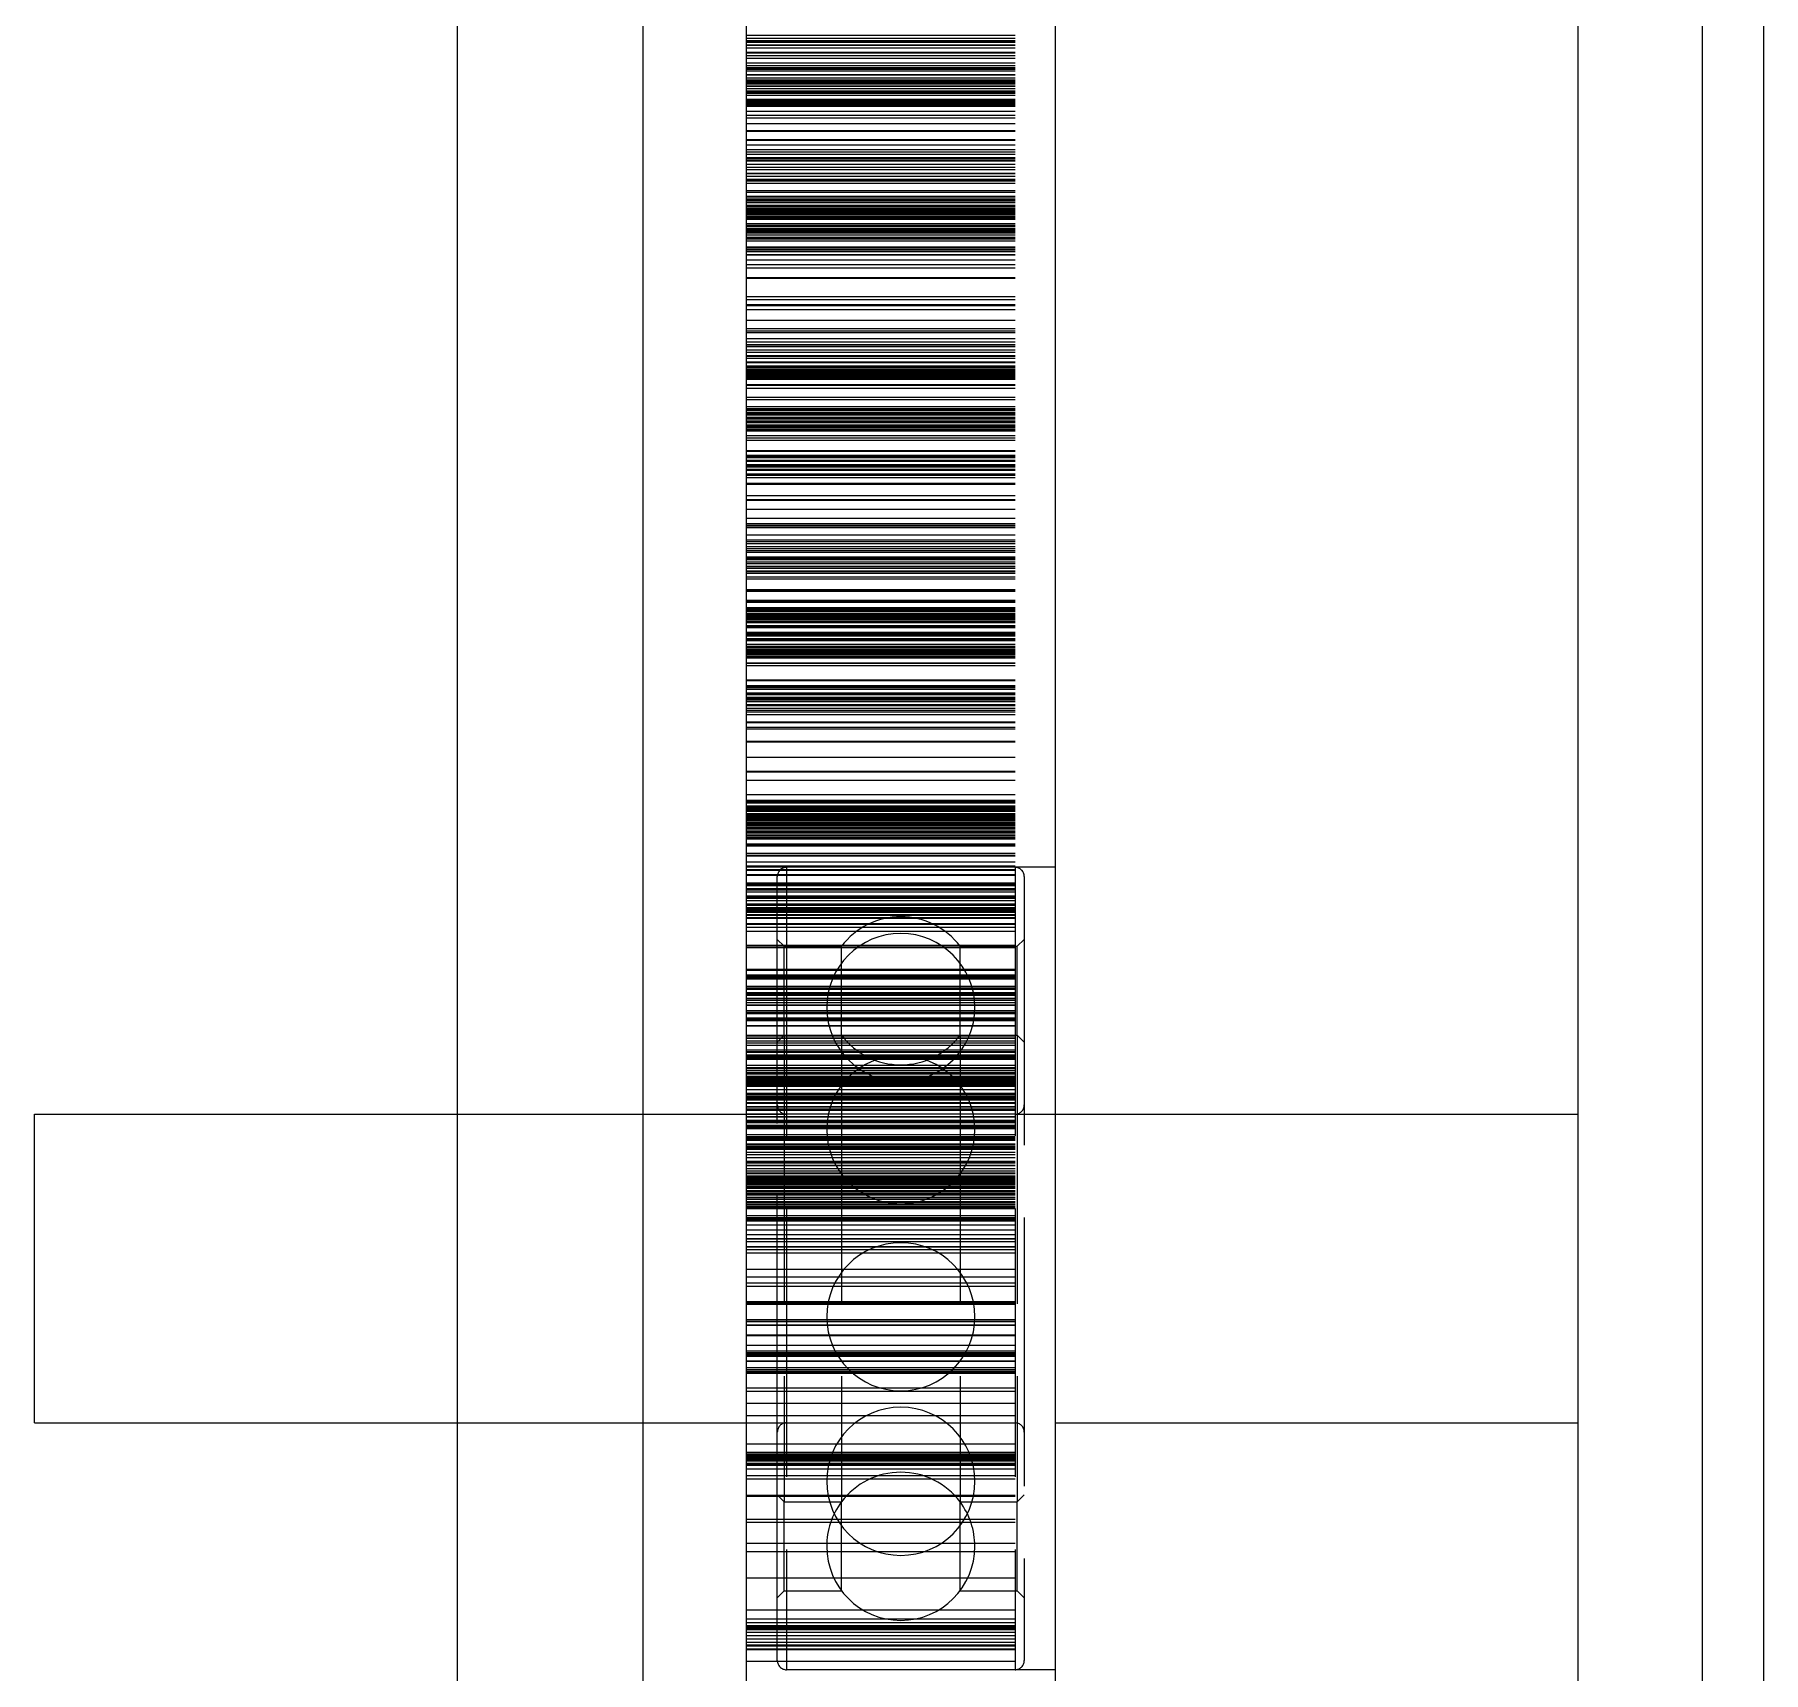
# Model space of a CAD drawing. Extents: x -49 to 4846, y -968 to 1090.
# Drawn here: x 4654.6 to 4710.6, y -851 to -797.9 of the extents above; entities that cross this region are included whole.
import ezdxf

# ---------------------------------------------------------------- set-up
doc = ezdxf.new("R2010")
doc.units = 0
doc.linetypes.add('DASHED', pattern=[11.05, 8.7, -2.35])
doc.linetypes.add('DOT', pattern=[2.2, 1.1, -1.1])
doc.layers.get('0').update_dxf_attribs({"linetype": 'CONTINUOUS'})
doc.layers.add('INVISIBLE', color=6, linetype='DOT')

msp = doc.modelspace()

# ---------------------------------------------------------------- linework, layer by layer
at = {"color": 1}
for p, q in [((4687.607727, -617.895823), (4687.607727, -967.895823)), ((4704.550059, -942.895823), (4704.550059, -642.895823)), ((4708.573243, -922.799634), (4708.573243, -642.895823)), ((4710.550059, -642.895823), (4710.550059, -922.799634)), ((4668.249041, -917.895823), (4668.249041, -667.895823)), ((4674.249041, -667.895823), (4674.249041, -901.148999)), ((4677.607727, -967.895823), (4677.607727, -792.895823)), ((4654.550059, -832.895823), (4668.249041, -832.895823)), ((4654.550059, -842.895823), (4654.550059, -832.895823)), ((4674.249041, -832.895823), (4677.607727, -832.895823)), ((4687.607727, -832.895823), (4704.550059, -832.895823)), ((4654.550059, -834.360289), (4654.550059, -834.030718)), ((4654.550059, -840.673674), (4654.550059, -840.252733)), ((4654.550059, -842.895823), (4668.249041, -842.895823)), ((4674.249041, -842.895823), (4677.607727, -842.895823)), ((4687.607727, -842.895823), (4704.550059, -842.895823))]:
    msp.add_line(p, q, dxfattribs=at)
at = {"layer": 'INVISIBLE', "linetype": 'DASHED'}
for p, q in [((4677.607727, -797.933619), (4687.607727, -797.933619)), ((4677.607727, -798.035392), (4687.607727, -798.035392)), ((4677.607727, -798.107718), (4687.607727, -798.107718)), ((4677.607727, -798.124991), (4687.607727, -798.124991)), ((4677.607727, -798.166096), (4687.607727, -798.166096)), ((4677.607727, -798.246731), (4687.607727, -798.246731)), ((4677.607727, -798.256739), (4687.607727, -798.256739)), ((4677.607727, -798.342509), (4687.607727, -798.342509)), ((4677.607727, -798.481559), (4687.607727, -798.481559)), ((4677.607727, -798.509664), (4687.607727, -798.509664)), ((4677.607727, -798.589696), (4687.607727, -798.589696)), ((4677.607727, -798.676285), (4687.607727, -798.676285)), ((4677.607727, -798.835357), (4687.607727, -798.835357)), ((4677.607727, -798.914125), (4687.607727, -798.914125)), ((4677.607727, -798.918579), (4687.607727, -798.918579)), ((4677.607727, -798.98123), (4687.607727, -798.98123)), ((4677.607727, -798.995493), (4687.607727, -798.995493)), ((4677.607727, -799.026654), (4687.607727, -799.026654)), ((4677.607727, -799.038888), (4687.607727, -799.038888)), ((4677.607727, -799.089321), (4687.607727, -799.089321)), ((4677.607727, -799.213814), (4687.607727, -799.213814)), ((4677.607727, -799.221166), (4687.607727, -799.221166)), ((4677.607727, -799.318927), (4687.607727, -799.318927)), ((4677.607727, -799.376543), (4687.607727, -799.376543)), ((4677.607727, -799.402425), (4687.607727, -799.402425)), ((4677.607727, -799.418262), (4687.607727, -799.418262)), ((4677.607727, -799.44863), (4687.607727, -799.44863)), ((4677.607727, -799.462431), (4687.607727, -799.462431)), ((4677.607727, -799.507079), (4687.607727, -799.507079)), ((4677.607727, -799.579519), (4687.607727, -799.579519)), ((4677.607727, -799.588045), (4687.607727, -799.588045)), ((4677.607727, -799.661708), (4687.607727, -799.661708)), ((4677.607727, -799.732893), (4687.607727, -799.732893)), ((4677.607727, -799.780644), (4687.607727, -799.780644)), ((4677.607727, -799.783726), (4687.607727, -799.783726)), ((4677.607727, -799.808861), (4687.607727, -799.808861)), ((4677.607727, -799.88158), (4687.607727, -799.88158)), ((4677.607727, -800.003117), (4687.607727, -800.003117)), ((4677.607727, -800.031223), (4687.607727, -800.031223)), ((4677.607727, -800.070054), (4687.607727, -800.070054)), ((4677.607727, -800.097136), (4687.607727, -800.097136)), ((4677.607727, -800.103249), (4687.607727, -800.103249)), ((4677.607727, -800.127347), (4687.607727, -800.127347)), ((4677.607727, -800.130628), (4687.607727, -800.130628)), ((4677.607727, -800.131543), (4687.607727, -800.131543)), ((4677.607727, -800.135908), (4687.607727, -800.135908)), ((4677.607727, -800.147566), (4687.607727, -800.147566)), ((4677.607727, -800.150626), (4687.607727, -800.150626)), ((4677.607727, -800.154654), (4687.607727, -800.154654)), ((4677.607727, -800.164131), (4687.607727, -800.164131)), ((4677.607727, -800.165765), (4687.607727, -800.165765)), ((4677.607727, -800.168516), (4687.607727, -800.168516)), ((4677.607727, -800.178456), (4687.607727, -800.178456)), ((4677.607727, -800.178985), (4687.607727, -800.178985)), ((4677.607727, -800.181223), (4687.607727, -800.181223)), ((4677.607727, -800.193525), (4687.607727, -800.193525)), ((4677.607727, -800.229636), (4687.607727, -800.229636)), ((4677.607727, -800.397411), (4687.607727, -800.397411)), ((4677.607727, -800.525613), (4687.607727, -800.525613)), ((4677.607727, -800.609955), (4687.607727, -800.609955)), ((4677.607727, -800.798066), (4687.607727, -800.798066)), ((4677.607727, -801.018118), (4687.607727, -801.018118)), ((4677.607727, -801.044585), (4687.607727, -801.044585)), ((4677.607727, -801.31964), (4687.607727, -801.31964)), ((4677.607727, -801.339405), (4687.607727, -801.339405)), ((4677.607727, -801.492714), (4687.607727, -801.492714)), ((4677.607727, -801.642199), (4687.607727, -801.642199)), ((4677.607727, -801.718773), (4687.607727, -801.718773)), ((4677.607727, -801.788601), (4687.607727, -801.788601)), ((4677.607727, -801.898815), (4687.607727, -801.898815)), ((4677.607727, -801.925159), (4687.607727, -801.925159)), ((4677.607727, -801.989536), (4687.607727, -801.989536)), ((4677.607727, -801.996544), (4687.607727, -801.996544)), ((4677.607727, -802.005154), (4687.607727, -802.005154)), ((4677.607727, -802.118549), (4687.607727, -802.118549)), ((4677.607727, -802.213791), (4687.607727, -802.213791)), ((4677.607727, -802.281287), (4687.607727, -802.281287)), ((4677.607727, -802.410528), (4687.607727, -802.410528)), ((4677.607727, -802.419805), (4687.607727, -802.419805)), ((4677.607727, -802.499149), (4687.607727, -802.499149)), ((4677.607727, -802.594928), (4687.607727, -802.594928)), ((4677.607727, -802.627053), (4687.607727, -802.627053)), ((4677.607727, -802.652774), (4687.607727, -802.652774)), ((4677.607727, -802.725695), (4687.607727, -802.725695)), ((4677.607727, -802.971426), (4687.607727, -802.971426)), ((4677.607727, -803.016494), (4687.607727, -803.016494)), ((4677.607727, -803.147056), (4687.607727, -803.147056)), ((4677.607727, -803.171506), (4687.607727, -803.171506)), ((4677.607727, -803.17371), (4687.607727, -803.17371)), ((4677.607727, -803.234371), (4687.607727, -803.234371)), ((4677.607727, -803.261246), (4687.607727, -803.261246)), ((4677.607727, -803.270142), (4687.607727, -803.270142)), ((4677.607727, -803.287448), (4687.607727, -803.287448)), ((4677.607727, -803.34732), (4687.607727, -803.34732)), ((4677.607727, -803.352959), (4687.607727, -803.352959)), ((4677.607727, -803.356847), (4687.607727, -803.356847)), ((4677.607727, -803.439489), (4687.607727, -803.439489)), ((4677.607727, -803.442155), (4687.607727, -803.442155)), ((4677.607727, -803.469378), (4687.607727, -803.469378)), ((4677.607727, -803.485186), (4687.607727, -803.485186)), ((4677.607727, -803.537692), (4687.607727, -803.537692)), ((4677.607727, -803.565052), (4687.607727, -803.565052)), ((4677.607727, -803.569096), (4687.607727, -803.569096)), ((4677.607727, -803.601806), (4687.607727, -803.601806)), ((4677.607727, -803.641376), (4687.607727, -803.641376)), ((4677.607727, -803.675673), (4687.607727, -803.675673)), ((4677.607727, -803.724084), (4687.607727, -803.724084)), ((4677.607727, -803.741317), (4687.607727, -803.741317)), ((4677.607727, -803.795196), (4687.607727, -803.795196)), ((4677.607727, -803.845614), (4687.607727, -803.845614)), ((4677.607727, -803.868429), (4687.607727, -803.868429)), ((4677.607727, -803.892169), (4687.607727, -803.892169)), ((4677.607727, -803.8962), (4687.607727, -803.8962)), ((4677.607727, -804.034348), (4687.607727, -804.034348)), ((4677.607727, -804.040356), (4687.607727, -804.040356)), ((4677.607727, -804.092042), (4687.607727, -804.092042)), ((4677.607727, -804.120492), (4687.607727, -804.120492)), ((4677.607727, -804.189321), (4687.607727, -804.189321)), ((4677.607727, -804.19988), (4687.607727, -804.19988)), ((4677.607727, -804.239016), (4687.607727, -804.239016)), ((4677.607727, -804.261265), (4687.607727, -804.261265)), ((4677.607727, -804.26615), (4687.607727, -804.26615)), ((4677.607727, -804.294345), (4687.607727, -804.294345)), ((4677.607727, -804.336573), (4687.607727, -804.336573)), ((4677.607727, -804.343709), (4687.607727, -804.343709)), ((4677.607727, -804.405557), (4687.607727, -804.405557)), ((4677.607727, -804.482278), (4687.607727, -804.482278)), ((4677.607727, -804.508848), (4687.607727, -804.508848)), ((4677.607727, -804.530275), (4687.607727, -804.530275)), ((4677.607727, -804.592628), (4687.607727, -804.592628)), ((4677.607727, -804.790454), (4687.607727, -804.790454)), ((4677.607727, -804.811688), (4687.607727, -804.811688)), ((4677.607727, -804.865388), (4687.607727, -804.865388)), ((4677.607727, -804.919566), (4687.607727, -804.919566)), ((4677.607727, -804.948364), (4687.607727, -804.948364)), ((4677.607727, -805.0394), (4687.607727, -805.0394)), ((4677.607727, -805.048875), (4687.607727, -805.048875)), ((4677.607727, -805.216254), (4687.607727, -805.216254)), ((4677.607727, -805.366333), (4687.607727, -805.366333)), ((4677.607727, -805.469802), (4687.607727, -805.469802)), ((4677.607727, -805.781383), (4687.607727, -805.781383)), ((4677.607727, -805.810866), (4687.607727, -805.810866)), ((4677.607727, -806.405442), (4687.607727, -806.405442)), ((4677.607727, -806.497037), (4687.607727, -806.497037)), ((4677.607727, -806.659727), (4687.607727, -806.659727)), ((4677.607727, -806.689822), (4687.607727, -806.689822)), ((4677.607727, -806.82489), (4687.607727, -806.82489)), ((4677.607727, -807.165755), (4687.607727, -807.165755)), ((4677.607727, -807.44011), (4687.607727, -807.44011)), ((4677.607727, -807.509162), (4687.607727, -807.509162)), ((4677.607727, -807.572004), (4687.607727, -807.572004)), ((4677.607727, -807.758369), (4687.607727, -807.758369)), ((4677.607727, -807.766058), (4687.607727, -807.766058)), ((4677.607727, -807.867118), (4687.607727, -807.867118)), ((4677.607727, -807.951666), (4687.607727, -807.951666)), ((4677.607727, -808.011383), (4687.607727, -808.011383)), ((4677.607727, -808.019417), (4687.607727, -808.019417)), ((4677.607727, -808.125203), (4687.607727, -808.125203)), ((4677.607727, -808.133344), (4687.607727, -808.133344)), ((4677.607727, -808.202793), (4687.607727, -808.202793)), ((4677.607727, -808.313962), (4687.607727, -808.313962)), ((4677.607727, -808.323592), (4687.607727, -808.323592)), ((4677.607727, -808.336174), (4687.607727, -808.336174)), ((4677.607727, -808.398797), (4687.607727, -808.398797)), ((4677.607727, -808.515515), (4687.607727, -808.515515)), ((4677.607727, -808.517233), (4687.607727, -808.517233)), ((4677.607727, -808.542746), (4687.607727, -808.542746)), ((4677.607727, -808.643258), (4687.607727, -808.643258)), ((4677.607727, -808.664032), (4687.607727, -808.664032)), ((4677.607727, -808.670499), (4687.607727, -808.670499)), ((4677.607727, -808.704842), (4687.607727, -808.704842)), ((4677.607727, -808.717991), (4687.607727, -808.717991)), ((4677.607727, -808.761691), (4687.607727, -808.761691)), ((4677.607727, -808.765801), (4687.607727, -808.765801)), ((4677.607727, -808.768267), (4687.607727, -808.768267)), ((4677.607727, -808.774662), (4687.607727, -808.774662)), ((4677.607727, -808.790266), (4687.607727, -808.790266)), ((4677.607727, -808.791339), (4687.607727, -808.791339)), ((4677.607727, -808.793901), (4687.607727, -808.793901)), ((4677.607727, -808.816355), (4687.607727, -808.816355)), ((4677.607727, -808.833712), (4687.607727, -808.833712)), ((4677.607727, -808.835362), (4687.607727, -808.835362)), ((4677.607727, -808.837104), (4687.607727, -808.837104)), ((4677.607727, -808.859945), (4687.607727, -808.859945)), ((4677.607727, -808.894914), (4687.607727, -808.894914)), ((4677.607727, -808.89858), (4687.607727, -808.89858)), ((4677.607727, -808.909775), (4687.607727, -808.909775)), ((4677.607727, -808.923348), (4687.607727, -808.923348)), ((4677.607727, -808.934519), (4687.607727, -808.934519)), ((4677.607727, -808.952163), (4687.607727, -808.952163)), ((4677.607727, -808.961212), (4687.607727, -808.961212)), ((4677.607727, -808.993336), (4687.607727, -808.993336)), ((4677.607727, -809.00615), (4687.607727, -809.00615)), ((4677.607727, -809.020525), (4687.607727, -809.020525)), ((4677.607727, -809.033907), (4687.607727, -809.033907)), ((4677.607727, -809.082251), (4687.607727, -809.082251)), ((4677.607727, -809.249082), (4687.607727, -809.249082)), ((4677.607727, -809.273864), (4687.607727, -809.273864)), ((4677.607727, -809.373813), (4687.607727, -809.373813)), ((4677.607727, -809.659237), (4687.607727, -809.659237)), ((4677.607727, -809.735639), (4687.607727, -809.735639)), ((4677.607727, -809.961299), (4687.607727, -809.961299)), ((4677.607727, -810.02614), (4687.607727, -810.02614)), ((4677.607727, -810.071676), (4687.607727, -810.071676)), ((4677.607727, -810.096217), (4687.607727, -810.096217)), ((4677.607727, -810.162173), (4687.607727, -810.162173)), ((4677.607727, -810.198156), (4687.607727, -810.198156)), ((4677.607727, -810.231574), (4687.607727, -810.231574)), ((4677.607727, -810.31282), (4687.607727, -810.31282)), ((4677.607727, -810.334792), (4687.607727, -810.334792)), ((4677.607727, -810.339192), (4687.607727, -810.339192)), ((4677.607727, -810.398201), (4687.607727, -810.398201)), ((4677.607727, -810.449354), (4687.607727, -810.449354)), ((4677.607727, -810.486566), (4687.607727, -810.486566)), ((4677.607727, -810.560328), (4687.607727, -810.560328)), ((4677.607727, -810.565762), (4687.607727, -810.565762)), ((4677.607727, -810.581748), (4687.607727, -810.581748)), ((4677.607727, -810.61309), (4687.607727, -810.61309)), ((4677.607727, -810.630359), (4687.607727, -810.630359)), ((4677.607727, -810.693141), (4687.607727, -810.693141)), ((4677.607727, -810.709925), (4687.607727, -810.709925)), ((4677.607727, -810.759185), (4687.607727, -810.759185)), ((4677.607727, -810.907574), (4687.607727, -810.907574)), ((4677.607727, -810.980839), (4687.607727, -810.980839)), ((4677.607727, -811.056874), (4687.607727, -811.056874)), ((4677.607727, -811.391232), (4687.607727, -811.391232)), ((4677.607727, -811.415908), (4687.607727, -811.415908)), ((4677.607727, -811.546815), (4687.607727, -811.546815)), ((4677.607727, -811.571694), (4687.607727, -811.571694)), ((4677.607727, -811.604189), (4687.607727, -811.604189)), ((4677.607727, -811.613935), (4687.607727, -811.613935)), ((4677.607727, -811.706338), (4687.607727, -811.706338)), ((4677.607727, -811.730458), (4687.607727, -811.730458)), ((4677.607727, -811.736245), (4687.607727, -811.736245)), ((4677.607727, -811.842993), (4687.607727, -811.842993)), ((4677.607727, -811.861111), (4687.607727, -811.861111)), ((4677.607727, -811.886301), (4687.607727, -811.886301)), ((4677.607727, -811.922855), (4687.607727, -811.922855)), ((4677.607727, -811.997319), (4687.607727, -811.997319)), ((4677.607727, -812.022631), (4687.607727, -812.022631)), ((4677.607727, -812.028328), (4687.607727, -812.028328)), ((4677.607727, -812.142074), (4687.607727, -812.142074)), ((4677.607727, -812.189396), (4687.607727, -812.189396)), ((4677.607727, -812.267134), (4687.607727, -812.267134)), ((4677.607727, -812.451294), (4687.607727, -812.451294)), ((4677.607727, -812.476964), (4687.607727, -812.476964)), ((4677.607727, -812.849699), (4687.607727, -812.849699)), ((4677.607727, -812.975119), (4687.607727, -812.975119)), ((4677.607727, -813.001148), (4687.607727, -813.001148)), ((4677.607727, -813.294433), (4687.607727, -813.294433)), ((4677.607727, -813.582705), (4687.607727, -813.582705)), ((4677.607727, -813.756396), (4687.607727, -813.756396)), ((4677.607727, -813.806036), (4687.607727, -813.806036)), ((4677.607727, -813.832566), (4687.607727, -813.832566)), ((4677.607727, -813.880778), (4687.607727, -813.880778)), ((4677.607727, -814.123901), (4687.607727, -814.123901)), ((4677.607727, -814.285472), (4687.607727, -814.285472)), ((4677.607727, -814.335157), (4687.607727, -814.335157)), ((4677.607727, -814.405714), (4687.607727, -814.405714)), ((4677.607727, -814.502627), (4687.607727, -814.502627)), ((4677.607727, -814.569083), (4687.607727, -814.569083)), ((4677.607727, -814.627594), (4687.607727, -814.627594)), ((4677.607727, -814.680703), (4687.607727, -814.680703)), ((4677.607727, -814.837345), (4687.607727, -814.837345)), ((4677.607727, -814.843778), (4687.607727, -814.843778)), ((4677.607727, -814.866666), (4687.607727, -814.866666)), ((4677.607727, -814.89375), (4687.607727, -814.89375)), ((4677.607727, -814.928084), (4687.607727, -814.928084)), ((4677.607727, -814.998244), (4687.607727, -814.998244)), ((4677.607727, -815.047571), (4687.607727, -815.047571)), ((4677.607727, -815.140996), (4687.607727, -815.140996)), ((4677.607727, -815.147646), (4687.607727, -815.147646)), ((4677.607727, -815.204165), (4687.607727, -815.204165)), ((4677.607727, -815.293741), (4687.607727, -815.293741)), ((4677.607727, -815.311473), (4687.607727, -815.311473)), ((4677.607727, -815.36106), (4687.607727, -815.36106)), ((4677.607727, -815.479441), (4687.607727, -815.479441)), ((4677.607727, -815.548499), (4687.607727, -815.548499)), ((4677.607727, -815.894793), (4687.607727, -815.894793)), ((4677.607727, -815.920283), (4687.607727, -815.920283)), ((4677.607727, -815.947845), (4687.607727, -815.947845)), ((4677.607727, -816.242495), (4687.607727, -816.242495)), ((4677.607727, -816.26513), (4687.607727, -816.26513)), ((4677.607727, -816.281682), (4687.607727, -816.281682)), ((4677.607727, -816.30451), (4687.607727, -816.30451)), ((4677.607727, -816.473897), (4687.607727, -816.473897)), ((4677.607727, -816.496915), (4687.607727, -816.496915)), ((4677.607727, -816.515741), (4687.607727, -816.515741)), ((4677.607727, -816.552988), (4687.607727, -816.552988)), ((4677.607727, -816.596912), (4687.607727, -816.596912)), ((4677.607727, -816.659354), (4687.607727, -816.659354)), ((4677.607727, -816.663846), (4687.607727, -816.663846)), ((4677.607727, -816.701164), (4687.607727, -816.701164)), ((4677.607727, -816.731465), (4687.607727, -816.731465)), ((4677.607727, -816.75482), (4687.607727, -816.75482)), ((4677.607727, -816.765331), (4687.607727, -816.765331)), ((4677.607727, -816.787343), (4687.607727, -816.787343)), ((4677.607727, -816.796274), (4687.607727, -816.796274)), ((4677.607727, -816.820236), (4687.607727, -816.820236)), ((4677.607727, -816.823753), (4687.607727, -816.823753)), ((4677.607727, -816.843725), (4687.607727, -816.843725)), ((4677.607727, -816.882206), (4687.607727, -816.882206)), ((4677.607727, -816.929247), (4687.607727, -816.929247)), ((4677.607727, -816.955533), (4687.607727, -816.955533)), ((4677.607727, -816.959963), (4687.607727, -816.959963)), ((4677.607727, -817.064822), (4687.607727, -817.064822)), ((4677.607727, -817.088746), (4687.607727, -817.088746)), ((4677.607727, -817.129796), (4687.607727, -817.129796)), ((4677.607727, -817.280016), (4687.607727, -817.280016)), ((4677.607727, -817.304419), (4687.607727, -817.304419)), ((4677.607727, -817.339681), (4687.607727, -817.339681)), ((4677.607727, -817.366982), (4687.607727, -817.366982)), ((4677.607727, -817.399246), (4687.607727, -817.399246)), ((4677.607727, -817.4827), (4687.607727, -817.4827)), ((4677.607727, -817.493869), (4687.607727, -817.493869)), ((4677.607727, -817.515536), (4687.607727, -817.515536)), ((4677.607727, -817.527558), (4687.607727, -817.527558)), ((4677.607727, -817.530508), (4687.607727, -817.530508)), ((4677.607727, -817.552682), (4687.607727, -817.552682)), ((4677.607727, -817.661897), (4687.607727, -817.661897)), ((4677.607727, -817.668513), (4687.607727, -817.668513)), ((4677.607727, -817.727954), (4687.607727, -817.727954)), ((4677.607727, -817.741245), (4687.607727, -817.741245)), ((4677.607727, -817.753956), (4687.607727, -817.753956)), ((4677.607727, -817.761219), (4687.607727, -817.761219)), ((4677.607727, -817.780039), (4687.607727, -817.780039)), ((4677.607727, -817.834474), (4687.607727, -817.834474)), ((4677.607727, -817.839785), (4687.607727, -817.839785)), ((4677.607727, -817.842386), (4687.607727, -817.842386)), ((4677.607727, -817.861313), (4687.607727, -817.861313)), ((4677.607727, -817.8747), (4687.607727, -817.8747)), ((4677.607727, -817.877688), (4687.607727, -817.877688)), ((4677.607727, -817.908929), (4687.607727, -817.908929)), ((4677.607727, -817.932031), (4687.607727, -817.932031)), ((4677.607727, -817.978775), (4687.607727, -817.978775)), ((4677.607727, -817.982269), (4687.607727, -817.982269)), ((4677.607727, -818.01301), (4687.607727, -818.01301)), ((4677.607727, -818.066322), (4687.607727, -818.066322)), ((4677.607727, -818.077728), (4687.607727, -818.077728)), ((4677.607727, -818.111744), (4687.607727, -818.111744)), ((4677.607727, -818.272605), (4687.607727, -818.272605)), ((4677.607727, -818.287032), (4687.607727, -818.287032)), ((4677.607727, -818.352751), (4687.607727, -818.352751)), ((4677.607727, -818.827071), (4687.607727, -818.827071)), ((4677.607727, -818.848688), (4687.607727, -818.848688)), ((4677.607727, -819.007168), (4687.607727, -819.007168)), ((4677.607727, -819.044121), (4687.607727, -819.044121)), ((4677.607727, -819.065917), (4687.607727, -819.065917)), ((4677.607727, -819.12059), (4687.607727, -819.12059)), ((4677.607727, -819.122351), (4687.607727, -819.122351)), ((4677.607727, -819.2434), (4687.607727, -819.2434)), ((4677.607727, -819.284792), (4687.607727, -819.284792)), ((4677.607727, -819.292226), (4687.607727, -819.292226)), ((4677.607727, -819.385827), (4687.607727, -819.385827)), ((4677.607727, -819.418415), (4687.607727, -819.418415)), ((4677.607727, -819.451193), (4687.607727, -819.451193)), ((4677.607727, -819.47325), (4687.607727, -819.47325)), ((4677.607727, -819.528951), (4687.607727, -819.528951)), ((4677.607727, -819.622118), (4687.607727, -819.622118)), ((4677.607727, -819.644277), (4687.607727, -819.644277)), ((4677.607727, -819.651378), (4687.607727, -819.651378)), ((4677.607727, -819.74272), (4687.607727, -819.74272)), ((4677.607727, -819.801618), (4687.607727, -819.801618)), ((4677.607727, -819.859897), (4687.607727, -819.859897)), ((4677.607727, -819.946332), (4687.607727, -819.946332)), ((4677.607727, -820.179491), (4687.607727, -820.179491)), ((4677.607727, -820.201938), (4687.607727, -820.201938)), ((4677.607727, -820.357402), (4687.607727, -820.357402)), ((4677.607727, -820.407758), (4687.607727, -820.407758)), ((4677.607727, -820.806525), (4687.607727, -820.806525)), ((4677.607727, -820.829252), (4687.607727, -820.829252)), ((4677.607727, -821.324231), (4687.607727, -821.324231)), ((4677.607727, -821.778629), (4687.607727, -821.778629)), ((4677.607727, -821.801732), (4687.607727, -821.801732)), ((4677.607727, -822.070764), (4687.607727, -822.070764)), ((4677.607727, -822.534272), (4687.607727, -822.534272)), ((4677.607727, -822.717545), (4687.607727, -822.717545)), ((4677.607727, -822.76296), (4687.607727, -822.76296)), ((4677.607727, -822.765402), (4687.607727, -822.765402)), ((4677.607727, -822.804015), (4687.607727, -822.804015)), ((4677.607727, -822.899946), (4687.607727, -822.899946)), ((4677.607727, -822.918755), (4687.607727, -822.918755)), ((4677.607727, -822.924087), (4687.607727, -822.924087)), ((4677.607727, -822.928982), (4687.607727, -822.928982)), ((4677.607727, -822.972583), (4687.607727, -822.972583)), ((4677.607727, -822.991719), (4687.607727, -822.991719)), ((4677.607727, -822.992852), (4687.607727, -822.992852)), ((4677.607727, -823.015219), (4687.607727, -823.015219)), ((4677.607727, -823.024056), (4687.607727, -823.024056)), ((4677.607727, -823.043202), (4687.607727, -823.043202)), ((4677.607727, -823.045557), (4687.607727, -823.045557)), ((4677.607727, -823.082338), (4687.607727, -823.082338)), ((4677.607727, -823.151285), (4687.607727, -823.151285)), ((4677.607727, -823.156152), (4687.607727, -823.156152)), ((4677.607727, -823.177042), (4687.607727, -823.177042)), ((4677.607727, -823.197272), (4687.607727, -823.197272)), ((4677.607727, -823.238367), (4687.607727, -823.238367)), ((4677.607727, -823.256649), (4687.607727, -823.256649)), ((4677.607727, -823.261338), (4687.607727, -823.261338)), ((4677.607727, -823.272545), (4687.607727, -823.272545)), ((4677.607727, -823.273817), (4687.607727, -823.273817)), ((4677.607727, -823.29185), (4687.607727, -823.29185)), ((4677.607727, -823.308201), (4687.607727, -823.308201)), ((4677.607727, -823.328639), (4687.607727, -823.328639)), ((4677.607727, -823.332692), (4687.607727, -823.332692)), ((4677.607727, -823.367203), (4687.607727, -823.367203)), ((4677.607727, -823.427335), (4687.607727, -823.427335)), ((4677.607727, -823.430426), (4687.607727, -823.430426)), ((4677.607727, -823.439982), (4687.607727, -823.439982)), ((4677.607727, -823.49038), (4687.607727, -823.49038)), ((4677.607727, -823.514326), (4687.607727, -823.514326)), ((4677.607727, -823.520649), (4687.607727, -823.520649)), ((4677.607727, -823.533655), (4687.607727, -823.533655)), ((4677.607727, -823.587259), (4687.607727, -823.587259)), ((4677.607727, -823.630932), (4687.607727, -823.630932)), ((4677.607727, -823.650532), (4687.607727, -823.650532)), ((4677.607727, -823.710879), (4687.607727, -823.710879)), ((4677.607727, -823.761148), (4687.607727, -823.761148)), ((4677.607727, -823.766379), (4687.607727, -823.766379)), ((4677.607727, -823.780867), (4687.607727, -823.780867)), ((4677.607727, -823.84101), (4687.607727, -823.84101)), ((4677.607727, -823.858855), (4687.607727, -823.858855)), ((4677.607727, -823.909538), (4687.607727, -823.909538)), ((4677.607727, -823.949766), (4687.607727, -823.949766)), ((4677.607727, -823.973294), (4687.607727, -823.973294)), ((4677.607727, -824.138823), (4687.607727, -824.138823)), ((4677.607727, -824.158934), (4687.607727, -824.158934)), ((4677.607727, -824.174558), (4687.607727, -824.174558)), ((4677.607727, -824.198383), (4687.607727, -824.198383)), ((4677.607727, -824.443416), (4687.607727, -824.443416)), ((4677.607727, -824.50099), (4687.607727, -824.50099)), ((4677.607727, -824.52154), (4687.607727, -824.52154)), ((4677.607727, -824.721509), (4687.607727, -824.721509)), ((4677.607727, -824.852646), (4687.607727, -824.852646)), ((4678.907727, -824.895823), (4677.607727, -824.895823)), ((4677.607727, -824.97244), (4687.607727, -824.97244)), ((4677.607727, -824.993662), (4687.607727, -824.993662)), ((4677.607727, -825.129589), (4687.607727, -825.129589)), ((4677.607727, -825.147204), (4687.607727, -825.147204)), ((4677.607727, -825.398621), (4687.607727, -825.398621)), ((4677.607727, -825.416381), (4687.607727, -825.416381)), ((4678.607727, -844.245823), (4678.607727, -825.195823)), ((4686.307727, -824.895823), (4678.907727, -824.895823)), ((4678.907727, -824.895823), (4678.907727, -850.895823)), ((4686.307727, -824.895823), (4686.307727, -850.895823)), ((4687.607727, -824.895823), (4686.307727, -824.895823)), ((4686.607727, -825.195823), (4686.607727, -850.595823)), ((4677.607727, -825.447277), (4687.607727, -825.447277)), ((4677.607727, -825.46933), (4687.607727, -825.46933)), ((4677.607727, -825.484542), (4687.607727, -825.484542)), ((4677.607727, -825.490843), (4687.607727, -825.490843)), ((4677.607727, -825.577754), (4687.607727, -825.577754)), ((4677.607727, -825.628868), (4687.607727, -825.628868)), ((4677.607727, -825.685803), (4687.607727, -825.685803)), ((4677.607727, -825.694558), (4687.607727, -825.694558)), ((4677.607727, -825.817318), (4687.607727, -825.817318)), ((4677.607727, -825.834672), (4687.607727, -825.834672)), ((4677.607727, -825.840175), (4687.607727, -825.840175)), ((4677.607727, -825.880678), (4687.607727, -825.880678)), ((4677.607727, -825.898637), (4687.607727, -825.898637)), ((4677.607727, -825.971052), (4687.607727, -825.971052)), ((4677.607727, -826.078851), (4687.607727, -826.078851)), ((4677.607727, -826.096887), (4687.607727, -826.096887)), ((4677.607727, -826.105081), (4687.607727, -826.105081)), ((4677.607727, -826.12211), (4687.607727, -826.12211)), ((4677.607727, -826.194916), (4687.607727, -826.194916)), ((4677.607727, -826.201168), (4687.607727, -826.201168)), ((4677.607727, -826.20426), (4687.607727, -826.20426)), ((4677.607727, -826.20766), (4687.607727, -826.20766)), ((4677.607727, -826.215439), (4687.607727, -826.215439)), ((4677.607727, -826.221323), (4687.607727, -826.221323)), ((4677.607727, -826.232063), (4687.607727, -826.232063)), ((4677.607727, -826.242027), (4687.607727, -826.242027)), ((4677.607727, -826.25001), (4687.607727, -826.25001)), ((4677.607727, -826.267692), (4687.607727, -826.267692)), ((4677.607727, -826.269094), (4687.607727, -826.269094)), ((4677.607727, -826.281904), (4687.607727, -826.281904)), ((4677.607727, -826.28525), (4687.607727, -826.28525)), ((4677.607727, -826.306147), (4687.607727, -826.306147)), ((4677.607727, -826.311678), (4687.607727, -826.311678)), ((4677.607727, -826.320477), (4687.607727, -826.320477)), ((4677.607727, -826.328963), (4687.607727, -826.328963)), ((4677.607727, -826.351939), (4687.607727, -826.351939)), ((4677.607727, -826.421999), (4687.607727, -826.421999)), ((4677.607727, -826.443292), (4687.607727, -826.443292)), ((4677.607727, -826.522024), (4687.607727, -826.522024)), ((4677.607727, -826.543858), (4687.607727, -826.543858)), ((4677.607727, -826.715261), (4687.607727, -826.715261)), ((4677.607727, -826.733503), (4687.607727, -826.733503)), ((4677.607727, -826.837272), (4687.607727, -826.837272)), ((4677.607727, -826.963673), (4687.607727, -826.963673)), ((4677.607727, -827.4181), (4687.607727, -827.4181)), ((4677.607727, -827.436531), (4687.607727, -827.436531)), ((4677.607727, -827.499227), (4687.607727, -827.499227)), ((4678.607727, -827.230823), (4678.832727, -827.455823)), ((4678.832727, -827.455823), (4680.687727, -827.455823)), ((4678.832727, -830.335823), (4678.832727, -827.455823)), ((4680.687727, -830.335823), (4680.687727, -827.455823)), ((4684.527727, -827.455823), (4686.382727, -827.455823)), ((4684.527727, -830.335823), (4684.527727, -827.455823)), ((4686.382727, -827.455823), (4686.607727, -827.230823)), ((4686.382727, -830.335823), (4686.382727, -827.455823)), ((4677.607727, -828.196905), (4687.607727, -828.196905)), ((4677.607727, -828.211065), (4687.607727, -828.211065)), ((4677.607727, -828.227887), (4687.607727, -828.227887)), ((4677.607727, -828.385288), (4687.607727, -828.385288)), ((4677.607727, -828.399041), (4687.607727, -828.399041)), ((4677.607727, -828.449683), (4687.607727, -828.449683)), ((4677.607727, -828.464308), (4687.607727, -828.464308)), ((4677.607727, -828.488904), (4687.607727, -828.488904)), ((4677.607727, -828.507571), (4687.607727, -828.507571)), ((4677.607727, -828.743585), (4687.607727, -828.743585)), ((4677.607727, -828.758333), (4687.607727, -828.758333)), ((4677.607727, -828.811476), (4687.607727, -828.811476)), ((4677.607727, -828.835698), (4687.607727, -828.835698)), ((4677.607727, -828.849672), (4687.607727, -828.849672)), ((4677.607727, -828.948125), (4687.607727, -828.948125)), ((4677.607727, -828.99888), (4687.607727, -828.99888)), ((4677.607727, -829.031123), (4687.607727, -829.031123)), ((4677.607727, -829.039), (4687.607727, -829.039)), ((4677.607727, -829.041825), (4687.607727, -829.041825)), ((4677.607727, -829.13199), (4687.607727, -829.13199)), ((4677.607727, -829.187127), (4687.607727, -829.187127)), ((4677.607727, -829.202116), (4687.607727, -829.202116)), ((4677.607727, -829.278719), (4687.607727, -829.278719)), ((4677.607727, -829.353098), (4687.607727, -829.353098)), ((4677.607727, -829.359813), (4687.607727, -829.359813)), ((4677.607727, -829.368184), (4687.607727, -829.368184)), ((4677.607727, -829.534381), (4687.607727, -829.534381)), ((4677.607727, -829.586792), (4687.607727, -829.586792)), ((4677.607727, -829.62839), (4687.607727, -829.62839)), ((4677.607727, -829.773905), (4687.607727, -829.773905)), ((4677.607727, -829.774979), (4687.607727, -829.774979)), ((4677.607727, -829.801436), (4687.607727, -829.801436)), ((4677.607727, -829.820326), (4687.607727, -829.820326)), ((4677.607727, -829.847356), (4687.607727, -829.847356)), ((4677.607727, -829.862774), (4687.607727, -829.862774)), ((4677.607727, -830.023337), (4687.607727, -830.023337)), ((4677.607727, -830.03618), (4687.607727, -830.03618)), ((4677.607727, -830.332593), (4687.607727, -830.332593)), ((4677.607727, -830.340667), (4687.607727, -830.340667)), ((4677.607727, -830.345541), (4687.607727, -830.345541)), ((4677.607727, -830.356465), (4687.607727, -830.356465)), ((4677.607727, -830.42245), (4687.607727, -830.42245)), ((4677.607727, -830.436537), (4687.607727, -830.436537)), ((4678.607727, -830.560823), (4678.832727, -830.335823)), ((4678.832727, -830.335823), (4680.687727, -830.335823)), ((4678.832727, -830.335823), (4678.832727, -845.455823)), ((4680.687727, -830.335823), (4680.687727, -845.455823)), ((4684.527727, -830.335823), (4686.382727, -830.335823)), ((4684.527727, -830.335823), (4684.527727, -845.455823)), ((4686.382727, -830.335823), (4686.607727, -830.560823)), ((4686.382727, -830.335823), (4686.382727, -845.455823)), ((4677.607727, -830.523022), (4687.607727, -830.523022)), ((4677.607727, -830.583745), (4687.607727, -830.583745)), ((4677.607727, -830.653733), (4687.607727, -830.653733)), ((4677.607727, -830.663428), (4687.607727, -830.663428)), ((4677.607727, -830.811344), (4687.607727, -830.811344)), ((4677.607727, -830.868567), (4687.607727, -830.868567)), ((4677.607727, -830.881643), (4687.607727, -830.881643)), ((4677.607727, -830.967607), (4687.607727, -830.967607)), ((4677.607727, -831.015421), (4687.607727, -831.015421)), ((4677.607727, -831.031813), (4687.607727, -831.031813)), ((4677.607727, -831.061803), (4687.607727, -831.061803)), ((4677.607727, -831.076763), (4687.607727, -831.076763)), ((4677.607727, -831.08085), (4687.607727, -831.08085)), ((4677.607727, -831.085325), (4687.607727, -831.085325)), ((4677.607727, -831.098452), (4687.607727, -831.098452)), ((4677.607727, -831.107381), (4687.607727, -831.107381)), ((4677.607727, -831.309604), (4687.607727, -831.309604)), ((4677.607727, -831.381788), (4687.607727, -831.381788)), ((4677.607727, -831.404762), (4687.607727, -831.404762)), ((4677.607727, -831.474068), (4687.607727, -831.474068)), ((4677.607727, -831.529372), (4687.607727, -831.529372)), ((4677.607727, -831.559704), (4687.607727, -831.559704)), ((4677.607727, -831.586911), (4687.607727, -831.586911)), ((4677.607727, -831.665166), (4687.607727, -831.665166)), ((4677.607727, -831.66831), (4687.607727, -831.66831)), ((4677.607727, -831.708951), (4687.607727, -831.708951)), ((4677.607727, -831.741897), (4687.607727, -831.741897)), ((4677.607727, -831.743946), (4687.607727, -831.743946)), ((4677.607727, -831.761086), (4687.607727, -831.761086)), ((4677.607727, -831.764525), (4687.607727, -831.764525)), ((4677.607727, -831.772959), (4687.607727, -831.772959)), ((4677.607727, -831.7862), (4687.607727, -831.7862)), ((4677.607727, -831.805981), (4687.607727, -831.805981)), ((4677.607727, -831.808853), (4687.607727, -831.808853)), ((4677.607727, -831.832776), (4687.607727, -831.832776)), ((4677.607727, -831.868533), (4687.607727, -831.868533)), ((4677.607727, -831.875212), (4687.607727, -831.875212)), ((4677.607727, -831.892891), (4687.607727, -831.892891)), ((4677.607727, -831.901869), (4687.607727, -831.901869)), ((4677.607727, -831.910762), (4687.607727, -831.910762)), ((4677.607727, -831.94456), (4687.607727, -831.94456)), ((4677.607727, -831.98115), (4687.607727, -831.98115)), ((4677.607727, -831.989772), (4687.607727, -831.989772)), ((4677.607727, -832.09085), (4687.607727, -832.09085)), ((4677.607727, -832.21593), (4687.607727, -832.21593)), ((4677.607727, -832.259641), (4687.607727, -832.259641)), ((4677.607727, -832.267703), (4687.607727, -832.267703)), ((4677.607727, -832.321435), (4687.607727, -832.321435)), ((4677.607727, -832.325778), (4687.607727, -832.325778)), ((4677.607727, -832.330902), (4687.607727, -832.330902)), ((4677.607727, -832.361335), (4687.607727, -832.361335)), ((4677.607727, -832.379212), (4687.607727, -832.379212)), ((4677.607727, -832.393199), (4687.607727, -832.393199)), ((4677.607727, -832.415419), (4687.607727, -832.415419)), ((4677.607727, -832.420452), (4687.607727, -832.420452)), ((4677.607727, -832.425992), (4687.607727, -832.425992)), ((4677.607727, -832.520886), (4687.607727, -832.520886)), ((4677.607727, -832.534215), (4687.607727, -832.534215)), ((4677.607727, -832.647905), (4687.607727, -832.647905)), ((4677.607727, -832.657452), (4687.607727, -832.657452)), ((4668.249041, -832.895823), (4674.249041, -832.895823)), ((4677.607727, -832.724627), (4687.607727, -832.724627)), ((4677.607727, -832.760785), (4687.607727, -832.760785)), ((4677.607727, -832.88061), (4687.607727, -832.88061)), ((4677.607727, -832.895823), (4678.907727, -832.895823)), ((4677.607727, -832.968634), (4687.607727, -832.968634)), ((4677.607727, -832.97772), (4687.607727, -832.97772)), ((4677.607727, -833.093028), (4687.607727, -833.093028)), ((4677.607727, -833.136592), (4687.607727, -833.136592)), ((4677.607727, -833.157218), (4687.607727, -833.157218)), ((4677.607727, -833.166941), (4687.607727, -833.166941)), ((4677.607727, -833.253693), (4687.607727, -833.253693)), ((4677.607727, -833.256452), (4687.607727, -833.256452)), ((4686.307727, -832.895823), (4678.907727, -832.895823)), ((4686.307727, -832.895823), (4687.607727, -832.895823)), ((4677.607727, -833.294435), (4687.607727, -833.294435)), ((4677.607727, -833.301944), (4687.607727, -833.301944)), ((4677.607727, -833.35169), (4687.607727, -833.35169)), ((4677.607727, -833.359595), (4687.607727, -833.359595)), ((4677.607727, -833.361484), (4687.607727, -833.361484)), ((4677.607727, -833.557943), (4687.607727, -833.557943)), ((4677.607727, -833.620247), (4687.607727, -833.620247)), ((4677.607727, -833.630398), (4687.607727, -833.630398)), ((4677.607727, -833.637968), (4687.607727, -833.637968)), ((4677.607727, -833.643591), (4687.607727, -833.643591)), ((4677.607727, -833.65481), (4687.607727, -833.65481)), ((4677.607727, -833.657006), (4687.607727, -833.657006)), ((4677.607727, -833.678097), (4687.607727, -833.678097)), ((4677.607727, -833.720264), (4687.607727, -833.720264)), ((4677.607727, -833.741522), (4687.607727, -833.741522)), ((4677.607727, -833.852914), (4687.607727, -833.852914)), ((4677.607727, -833.856152), (4687.607727, -833.856152)), ((4677.607727, -833.868795), (4687.607727, -833.868795)), ((4677.607727, -833.87191), (4687.607727, -833.87191)), ((4677.607727, -833.891478), (4687.607727, -833.891478)), ((4677.607727, -833.940929), (4687.607727, -833.940929)), ((4677.607727, -833.95098), (4687.607727, -833.95098)), ((4677.607727, -833.963196), (4687.607727, -833.963196)), ((4677.607727, -833.965725), (4687.607727, -833.965725)), ((4677.607727, -833.971462), (4687.607727, -833.971462)), ((4677.607727, -833.981672), (4687.607727, -833.981672)), ((4677.607727, -834.031969), (4687.607727, -834.031969)), ((4677.607727, -834.130925), (4687.607727, -834.130925)), ((4677.607727, -834.196864), (4687.607727, -834.196864)), ((4677.607727, -834.204487), (4687.607727, -834.204487)), ((4677.607727, -834.300242), (4687.607727, -834.300242)), ((4677.607727, -834.422735), (4687.607727, -834.422735)), ((4677.607727, -834.430378), (4687.607727, -834.430378)), ((4677.607727, -834.439652), (4687.607727, -834.439652)), ((4677.607727, -834.470098), (4687.607727, -834.470098)), ((4677.607727, -834.473993), (4687.607727, -834.473993)), ((4677.607727, -834.543824), (4687.607727, -834.543824)), ((4677.607727, -834.554181), (4687.607727, -834.554181)), ((4677.607727, -834.655091), (4687.607727, -834.655091)), ((4677.607727, -834.729616), (4687.607727, -834.729616)), ((4677.607727, -834.799919), (4687.607727, -834.799919)), ((4677.607727, -834.801766), (4687.607727, -834.801766)), ((4677.607727, -834.814868), (4687.607727, -834.814868)), ((4677.607727, -834.818788), (4687.607727, -834.818788)), ((4677.607727, -834.897068), (4687.607727, -834.897068)), ((4677.607727, -834.929608), (4687.607727, -834.929608)), ((4677.607727, -834.952548), (4687.607727, -834.952548)), ((4677.607727, -834.998201), (4687.607727, -834.998201)), ((4677.607727, -835.011655), (4687.607727, -835.011655)), ((4677.607727, -835.05191), (4687.607727, -835.05191)), ((4677.607727, -835.058383), (4687.607727, -835.058383)), ((4677.607727, -835.064063), (4687.607727, -835.064063)), ((4677.607727, -835.065568), (4687.607727, -835.065568)), ((4677.607727, -835.072854), (4687.607727, -835.072854)), ((4677.607727, -835.076967), (4687.607727, -835.076967)), ((4677.607727, -835.084452), (4687.607727, -835.084452)), ((4677.607727, -835.096201), (4687.607727, -835.096201)), ((4677.607727, -835.111837), (4687.607727, -835.111837)), ((4677.607727, -835.113092), (4687.607727, -835.113092)), ((4677.607727, -835.13154), (4687.607727, -835.13154)), ((4677.607727, -835.1392), (4687.607727, -835.1392)), ((4677.607727, -835.14611), (4687.607727, -835.14611)), ((4677.607727, -835.147907), (4687.607727, -835.147907)), ((4677.607727, -835.149769), (4687.607727, -835.149769)), ((4677.607727, -835.154771), (4687.607727, -835.154771)), ((4677.607727, -835.15828), (4687.607727, -835.15828)), ((4677.607727, -835.16467), (4687.607727, -835.16467)), ((4677.607727, -835.172203), (4687.607727, -835.172203)), ((4677.607727, -835.232705), (4687.607727, -835.232705)), ((4677.607727, -835.233854), (4687.607727, -835.233854)), ((4677.607727, -835.261354), (4687.607727, -835.261354)), ((4677.607727, -835.297254), (4687.607727, -835.297254)), ((4677.607727, -835.367693), (4687.607727, -835.367693)), ((4677.607727, -835.371725), (4687.607727, -835.371725)), ((4677.607727, -835.392392), (4687.607727, -835.392392)), ((4677.607727, -835.397524), (4687.607727, -835.397524)), ((4677.607727, -835.403238), (4687.607727, -835.403238)), ((4677.607727, -835.407505), (4687.607727, -835.407505)), ((4677.607727, -835.410859), (4687.607727, -835.410859)), ((4677.607727, -835.470231), (4687.607727, -835.470231)), ((4677.607727, -835.493989), (4687.607727, -835.493989)), ((4677.607727, -835.504268), (4687.607727, -835.504268)), ((4677.607727, -835.582166), (4687.607727, -835.582166)), ((4677.607727, -835.58624), (4687.607727, -835.58624)), ((4677.607727, -835.590917), (4687.607727, -835.590917)), ((4677.607727, -835.648334), (4687.607727, -835.648334)), ((4677.607727, -835.720108), (4687.607727, -835.720108)), ((4677.607727, -835.721943), (4687.607727, -835.721943)), ((4677.607727, -835.747607), (4687.607727, -835.747607)), ((4677.607727, -835.804375), (4687.607727, -835.804375)), ((4677.607727, -835.823305), (4687.607727, -835.823305)), ((4677.607727, -835.873849), (4687.607727, -835.873849)), ((4677.607727, -835.886671), (4687.607727, -835.886671)), ((4677.607727, -835.891867), (4687.607727, -835.891867)), ((4677.607727, -835.899511), (4687.607727, -835.899511)), ((4677.607727, -835.94522), (4687.607727, -835.94522)), ((4677.607727, -835.947044), (4687.607727, -835.947044)), ((4677.607727, -835.956258), (4687.607727, -835.956258)), ((4677.607727, -836.175498), (4687.607727, -836.175498)), ((4677.607727, -836.240634), (4687.607727, -836.240634)), ((4677.607727, -836.24417), (4687.607727, -836.24417)), ((4677.607727, -836.24488), (4687.607727, -836.24488)), ((4677.607727, -836.249106), (4687.607727, -836.249106)), ((4677.607727, -836.281012), (4687.607727, -836.281012)), ((4677.607727, -836.294448), (4687.607727, -836.294448)), ((4677.607727, -836.331274), (4687.607727, -836.331274)), ((4677.607727, -836.342764), (4687.607727, -836.342764)), ((4677.607727, -836.354243), (4687.607727, -836.354243)), ((4677.607727, -836.477118), (4687.607727, -836.477118)), ((4677.607727, -836.644217), (4687.607727, -836.644217)), ((4677.607727, -836.645962), (4687.607727, -836.645962)), ((4677.607727, -836.790873), (4687.607727, -836.790873)), ((4677.607727, -836.926764), (4687.607727, -836.926764)), ((4677.607727, -836.931227), (4687.607727, -836.931227)), ((4677.607727, -837.017405), (4687.607727, -837.017405)), ((4677.607727, -837.024981), (4687.607727, -837.024981)), ((4677.607727, -837.18052), (4687.607727, -837.18052)), ((4677.607727, -837.192634), (4687.607727, -837.192634)), ((4677.607727, -837.276472), (4687.607727, -837.276472)), ((4677.607727, -837.383714), (4687.607727, -837.383714)), ((4677.607727, -837.38534), (4687.607727, -837.38534)), ((4677.607727, -837.912059), (4687.607727, -837.912059)), ((4677.607727, -837.916884), (4687.607727, -837.916884)), ((4677.607727, -838.16483), (4687.607727, -838.16483)), ((4677.607727, -838.35489), (4687.607727, -838.35489)), ((4677.607727, -838.36232), (4687.607727, -838.36232)), ((4677.607727, -838.464301), (4687.607727, -838.464301)), ((4677.607727, -838.960387), (4687.607727, -838.960387)), ((4677.607727, -839.000773), (4687.607727, -839.000773)), ((4677.607727, -839.042744), (4687.607727, -839.042744)), ((4677.607727, -839.048058), (4687.607727, -839.048058)), ((4677.607727, -839.547477), (4687.607727, -839.547477)), ((4677.607727, -839.60408), (4687.607727, -839.60408)), ((4677.607727, -839.611317), (4687.607727, -839.611317)), ((4677.607727, -839.7248), (4687.607727, -839.7248)), ((4677.607727, -839.725881), (4687.607727, -839.725881)), ((4677.607727, -840.044039), (4687.607727, -840.044039)), ((4677.607727, -840.064251), (4687.607727, -840.064251)), ((4677.607727, -840.070074), (4687.607727, -840.070074)), ((4677.607727, -840.380787), (4687.607727, -840.380787)), ((4677.607727, -840.558941), (4687.607727, -840.558941)), ((4677.607727, -840.619443), (4687.607727, -840.619443)), ((4677.607727, -840.633367), (4687.607727, -840.633367)), ((4677.607727, -840.645536), (4687.607727, -840.645536)), ((4677.607727, -840.678554), (4687.607727, -840.678554)), ((4677.607727, -840.67981), (4687.607727, -840.67981)), ((4677.607727, -840.695445), (4687.607727, -840.695445)), ((4677.607727, -840.707193), (4687.607727, -840.707193)), ((4677.607727, -840.71468), (4687.607727, -840.71468)), ((4677.607727, -840.718792), (4687.607727, -840.718792)), ((4677.607727, -840.726832), (4687.607727, -840.726832)), ((4677.607727, -840.733264), (4687.607727, -840.733264)), ((4677.607727, -840.73915), (4687.607727, -840.73915)), ((4677.607727, -840.886495), (4687.607727, -840.886495)), ((4677.607727, -840.898856), (4687.607727, -840.898856)), ((4677.607727, -841.104647), (4687.607727, -841.104647)), ((4677.607727, -841.169017), (4687.607727, -841.169017)), ((4677.607727, -841.22101), (4687.607727, -841.22101)), ((4677.607727, -841.225343), (4687.607727, -841.225343)), ((4677.607727, -841.261278), (4687.607727, -841.261278)), ((4677.607727, -841.267713), (4687.607727, -841.267713)), ((4677.607727, -841.282415), (4687.607727, -841.282415)), ((4677.607727, -841.759677), (4687.607727, -841.759677)), ((4677.607727, -841.867351), (4687.607727, -841.867351)), ((4677.607727, -842.258399), (4687.607727, -842.258399)), ((4677.607727, -842.655054), (4687.607727, -842.655054)), ((4668.249041, -842.895823), (4674.249041, -842.895823)), ((4677.607727, -842.895823), (4687.607727, -842.895823)), ((4677.607727, -843.578091), (4687.607727, -843.578091)), ((4677.607727, -843.847087), (4687.607727, -843.847087)), ((4677.607727, -843.898755), (4687.607727, -843.898755)), ((4677.607727, -843.916435), (4687.607727, -843.916435)), ((4677.607727, -843.923113), (4687.607727, -843.923113)), ((4677.607727, -843.958871), (4687.607727, -843.958871)), ((4677.607727, -843.982794), (4687.607727, -843.982794)), ((4677.607727, -843.985666), (4687.607727, -843.985666)), ((4677.607727, -844.027121), (4687.607727, -844.027121)), ((4677.607727, -844.049748), (4687.607727, -844.049748)), ((4677.607727, -844.065961), (4687.607727, -844.065961)), ((4677.607727, -844.082696), (4687.607727, -844.082696)), ((4677.607727, -844.123337), (4687.607727, -844.123337)), ((4677.607727, -844.126481), (4687.607727, -844.126481)), ((4677.607727, -844.204736), (4687.607727, -844.204736)), ((4677.607727, -844.231943), (4687.607727, -844.231943)), ((4677.607727, -844.262274), (4687.607727, -844.262274)), ((4677.607727, -844.386886), (4687.607727, -844.386886)), ((4678.607727, -850.595823), (4678.607727, -844.245823)), ((4677.607727, -844.600222), (4687.607727, -844.600222)), ((4677.607727, -844.714884), (4687.607727, -844.714884)), ((4677.607727, -845.242686), (4687.607727, -845.242686)), ((4677.607727, -845.268624), (4687.607727, -845.268624)), ((4678.607727, -845.230823), (4678.832727, -845.455823)), ((4678.832727, -848.335823), (4678.832727, -845.455823)), ((4678.832727, -845.455823), (4680.687727, -845.455823)), ((4680.687727, -848.335823), (4680.687727, -845.455823)), ((4684.527727, -848.335823), (4684.527727, -845.455823)), ((4684.527727, -845.455823), (4686.382727, -845.455823)), ((4686.382727, -845.455823), (4686.607727, -845.230823)), ((4686.382727, -848.335823), (4686.382727, -845.455823)), ((4677.607727, -846.016667), (4687.607727, -846.016667)), ((4677.607727, -846.10884), (4687.607727, -846.10884)), ((4677.607727, -846.792766), (4687.607727, -846.792766)), ((4677.607727, -847.067288), (4687.607727, -847.067288)), ((4677.607727, -847.922446), (4687.607727, -847.922446)), ((4678.607727, -848.560823), (4678.832727, -848.335823)), ((4678.832727, -848.335823), (4680.687727, -848.335823)), ((4684.527727, -848.335823), (4686.382727, -848.335823)), ((4686.382727, -848.335823), (4686.607727, -848.560823)), ((4677.607727, -848.954375), (4687.607727, -848.954375)), ((4677.607727, -849.247789), (4687.607727, -849.247789)), ((4677.607727, -849.369648), (4687.607727, -849.369648)), ((4677.607727, -849.462684), (4687.607727, -849.462684)), ((4677.607727, -849.471169), (4687.607727, -849.471169)), ((4677.607727, -849.479969), (4687.607727, -849.479969)), ((4677.607727, -849.485499), (4687.607727, -849.485499)), ((4677.607727, -849.509742), (4687.607727, -849.509742)), ((4677.607727, -849.522552), (4687.607727, -849.522552)), ((4677.607727, -849.523954), (4687.607727, -849.523954)), ((4677.607727, -849.541636), (4687.607727, -849.541636)), ((4677.607727, -849.549619), (4687.607727, -849.549619)), ((4677.607727, -849.552272), (4687.607727, -849.552272)), ((4677.607727, -849.559583), (4687.607727, -849.559583)), ((4677.607727, -849.569636), (4687.607727, -849.569636)), ((4677.607727, -849.576207), (4687.607727, -849.576207)), ((4677.607727, -849.583986), (4687.607727, -849.583986)), ((4677.607727, -849.587386), (4687.607727, -849.587386)), ((4677.607727, -849.590479), (4687.607727, -849.590479)), ((4677.607727, -849.59673), (4687.607727, -849.59673)), ((4677.607727, -849.67686), (4687.607727, -849.67686)), ((4677.607727, -849.786131), (4687.607727, -849.786131)), ((4677.607727, -849.893725), (4687.607727, -849.893725)), ((4677.607727, -850.003318), (4687.607727, -850.003318)), ((4677.607727, -850.083834), (4687.607727, -850.083834)), ((4677.607727, -850.124379), (4687.607727, -850.124379)), ((4677.607727, -850.213893), (4687.607727, -850.213893)), ((4677.607727, -850.242425), (4687.607727, -850.242425)), ((4677.607727, -850.621499), (4687.607727, -850.621499)), ((4687.607727, -850.895823), (4677.607727, -850.895823))]:
    msp.add_line(p, q, dxfattribs=at)
for centre, radius, start, end in [((4678.907727, -825.195823), 0.3, 90, 180), ((4686.307727, -825.195823), 0.3, 0, 90), ((4682.607727, -828.895823), 2.4, 36.869898, 143.130102), ((4682.607727, -829.43859), 2.4, 90, 180), ((4682.607727, -829.43859), 2.4, 0, 90), ((4682.607727, -829.43859), 2.4, 180, 270), ((4682.607727, -829.43859), 2.4, 270, 0), ((4682.607727, -828.895823), 2.4, 216.869898, 323.130102), ((4682.607727, -833.395823), 2.4, 90, 180), ((4682.607727, -833.395823), 2.4, 0, 90), ((4678.907727, -832.595823), 0.3, 180, 270), ((4686.307727, -832.595823), 0.3, 270, 0), ((4682.607727, -833.395823), 2.4, 180, 270), ((4682.607727, -833.395823), 2.4, 270, 0), ((4682.607727, -839.458657), 2.4, 90, 180), ((4682.607727, -839.458657), 2.4, 0, 90), ((4682.607727, -839.458657), 2.4, 180, 270), ((4682.607727, -839.458657), 2.4, 270, 0), ((4682.607727, -844.790223), 2.4, 90, 180), ((4682.607727, -844.790223), 2.4, 0, 90), ((4678.907727, -843.195823), 0.3, 90, 180), ((4686.307727, -843.195823), 0.3, 0, 90), ((4682.607727, -844.790223), 2.4, 180, 270), ((4682.607727, -846.895823), 2.4, 36.869898, 143.130102), ((4682.607727, -844.790223), 2.4, 270, 0), ((4682.607727, -846.895823), 2.4, 143.130102, 180), ((4682.607727, -846.895823), 2.4, 0, 36.869898), ((4682.607727, -846.895823), 2.4, 180, 270), ((4682.607727, -846.895823), 2.4, 270, 0), ((4678.907727, -850.595823), 0.3, 180, 270), ((4686.307727, -850.595823), 0.3, 270, 0)]:
    msp.add_arc(centre, radius, start, end, dxfattribs=at)

doc.saveas('drawing.dxf')
